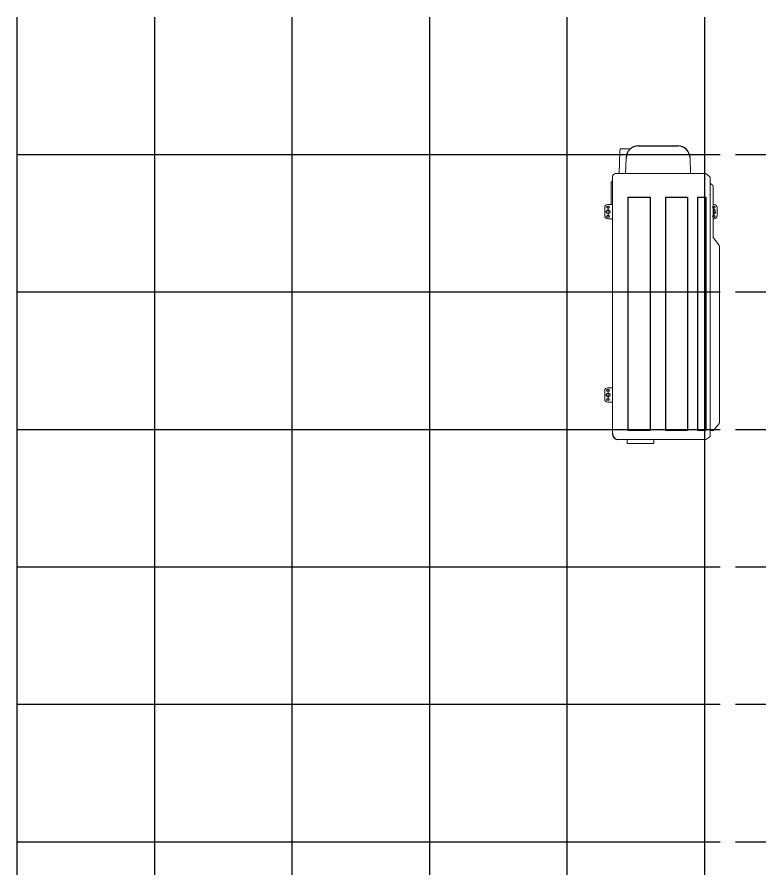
# Model space of a CAD drawing. Header units: millimetres. Extents: x -16.5 to 79.8, y -29.3 to 65.7.
# Drawn here: x 10.95 to 13.4, y 1.311 to 4.1 of the extents above; entities that cross this region are included whole.
import ezdxf

# ---------------------------------------------------------------- set-up
doc = ezdxf.new("R2010")
doc.units = ezdxf.units.MM
doc.header["$LTSCALE"] = 20
doc.linetypes.add('HIDDEN', pattern=[0.375, 0.25, -0.125])
for name, color, linetype in [('Arco-Condensadora', 3, 'Continuous'), ('ARQ-STA - MOBILIÁRIO_GERAL', 251, 'Continuous'), ('ARQ-STA - PISOS_APARTAMENTOS - BANHEIROS', 8, 'Continuous')]:
    doc.layers.add(name, color=color, linetype=linetype)

# ---------------------------------------------------------------- blocks, each defined once
blk = doc.blocks.new('COND 31.000')
at = {"layer": 'Arco-Condensadora', "color": 8, "linetype": 'Continuous', "lineweight": 5}
for p, q in [((0.02155461180559115, 0.2322039318539026), (0.04847880107038094, 0.2322039318539026)), ((0.1394997727214928, 0.2343993782288862), (0.1197653006007897, 0.2186118005323152)), ((0.7210088845449363, 0.239661904127729), (0.1526560874686353, 0.239661904127729)), ((0.6946962550506584, 0.239661904127729), (0.6951347988755643, 0.239661904127729)), ((0.7341651992920717, 0.2343993782288862), (0.7508298646384475, 0.2199274320070259)), ((-0.07977213973078534, 0.2072096610848035), (-0.08891061144313994, 0.1962460654621907)), ((0.7679330738097221, 0.2094023802093261), (-0.07494815765683427, 0.2094023802093261)), ((-0.05214387876179671, 0.2172961690576045), (-0.05652931701084185, 0.2111565555089499)), ((0.1197653006007897, 0.2186118005323152), (-0.04863552816255634, 0.2186118005323152)), ((0.01155461180559314, 0.2222039318539117), (0.01155461180559314, 0.2186118005323152)), ((0.02155461180559115, 0.221203931853907), (0.04847880107038094, 0.221203931853907)), ((0.05847880107037895, 0.2222039318539117), (0.05847880107037895, 0.2186118005323152)), ((0.7512684084633463, 0.2186118005323152), (0.7517069522882522, 0.2098409240342249)), ((0.7797737570821468, 0.1975616969369014), (0.7727570558836732, 0.2072096610848035)), ((-0.09022624291785775, 0.1927377148629574), (-0.09022624291785775, -0.1002960681460934)), ((0.7810893885568575, -0.09056159602539537), (0.7810893885568575, 0.1936148025127551)), ((-0.09022624291785775, 0.1453320616744946), (-0.1416047339514463, 0.1435603895698847)), ((0.7907737570821425, 0.02521397374941614), (0.7810893885568575, 0.02521397374941614)), ((0.7937737570821426, -0.05905624740660187), (0.7937737570821426, 0.02221397374940182)), ((-0.1709892553109285, -0.05154831940231475), (-0.1709892553109285, -0.08486052630162533)), ((-0.14159296579097, -0.06595863659232748), (-0.09022624291785775, -0.06775731713035782)), ((0.7810893885568575, -0.06205624740660198), (0.7907737570821425, -0.06205624740660198)), ((-0.1705507114860296, -0.08529907012653837), (-0.1617798349879394, -0.0857376139514372)), ((-0.1617798349879394, -0.0857376139514372), (-0.09022624291785775, -0.08793033307595977)), ((-0.08022624291785263, -0.1102960681460985), (0.7609163726112484, -0.1102960681460985)), ((-0.06091475525988699, -0.1151200502200425), (-0.06573873733383806, -0.1102960681460985)), ((0.01155461180559314, -0.1257960681461014), (0.01155461180559314, -0.1102960681460985)), ((0.05847880107037895, -0.1257960681461014), (0.05847880107037895, -0.1102960681460985)), ((0.6113116624497508, -0.1257960681461014), (0.6113116624497508, -0.1102960681460985)), ((0.6582358517145366, -0.1257960681461014), (0.6582358517145366, -0.1102960681460985)), ((-0.06091475525988699, -0.1151200502200425), (0.01155461180559314, -0.1151200502200425)), ((0.02155461180559115, -0.1247960681460967), (0.04847880107037383, -0.1247960681460967)), ((0.02155461180559115, -0.1357960681460924), (0.04847880107037383, -0.1357960681460924)), ((0.6213116624497488, -0.1247960681460967), (0.6482358517145386, -0.1247960681460967)), ((0.6213116624497488, -0.1357960681460924), (0.6482358517145386, -0.1357960681460924))]:
    blk.add_line(p, q, dxfattribs=at)
at = {"layer": 'Arco-Condensadora', "color": 8}
blk.add_line((-0.1802262429178541, -0.02598199255373856), (-0.1802262429178541, 0.103584149595747), dxfattribs=at)
at = {"layer": 'Arco-Condensadora', "color": 8, "linetype": 'Continuous', "lineweight": 5}
for points in [[(0.6872410100272859, 0.239661904127729), (0.6885566415019966, 0.239661904127729), (0.6907493606265191, 0.239661904127729)], [(0.6907493606265191, 0.239661904127729), (0.6920649921012298, 0.239661904127729)], [(0.6920649921012298, 0.239661904127729), (0.6929420797510417, 0.239661904127729)], [(0.6929420797510417, 0.239661904127729), (0.6942577112257595, 0.239661904127729)], [(0.6942577112257595, 0.239661904127729), (0.6951347988755643, 0.239661904127729)], [(0.6951347988755643, 0.239661904127729), (0.6990816932997106, 0.239661904127729)], [(0.6990816932997106, 0.239661904127729), (0.7008358685993272, 0.239661904127729)], [(0.7008358685993272, 0.239661904127729), (0.7025900438989439, 0.239661904127729)], [(0.7025900438989439, 0.239661904127729), (0.7047827630234664, 0.239661904127729)], [(0.7047827630234664, 0.239661904127729), (0.7065369383230831, 0.239661904127729)], [(0.7065369383230831, 0.239661904127729), (0.7082911136226997, 0.239661904127729)]]:
    blk.add_lwpolyline(points, dxfattribs=at)
at = {"layer": 'Arco-Condensadora', "color": 8}
for points in [[(0.7510893888997145, 0.168982010699068), (-0.01311061036656724, 0.168982010699068), (-0.01311061036656724, 0.1953841354038559), (0.7510893888997145, 0.1953841354038559)], [(0.7510893888997145, 0.06382100551897452), (-0.01311061036657435, 0.06382100551897452), (-0.01311061036657435, 0.1354199877692537), (0.7510893888997145, 0.1354199877692537)], [(0.7510893888997145, -0.058834299653725), (-0.01311061036657435, -0.058834299653725), (-0.01311061036657435, 0.01276468259655417), (0.7510893888997145, 0.01276468259655417)]]:
    blk.add_lwpolyline(points, close=True, dxfattribs=at)
for centre, radius in [((0.02001670643798548, 0.221203931853907), 0.003500000000000001), ((0.05001670643798661, 0.221203931853907), 0.003500000000000001), ((0.02001670643798548, -0.1247960681460967), 0.003500000000000001), ((0.03501670643798604, -0.1247960681460967), 0.006000000000000002), ((0.05001670643798661, -0.1247960681460967), 0.003500000000000001), ((0.6197737570821431, -0.1247960681460967), 0.003500000000000001), ((0.6347737570821437, -0.1247960681460967), 0.006000000000000002), ((0.6497737570821442, -0.1247960681460967), 0.003500000000000001)]:
    blk.add_circle(centre, radius, dxfattribs=at)
at = {"layer": 'Arco-Condensadora', "color": 8, "linetype": 'Continuous', "lineweight": 5}
for centre, radius, start, end in [((0.02155461180482376, 0.2222039318546649), 0.009999999999236026, 89.99999999562355, 180), ((0.04847880107168123, 0.2222039318552049), 0.009999999998695787, 0, 90.00000000747414), ((0.7907737570858515, 0.02221397375311085), 0.0029999999962929, 0, 90.00000007081817), ((0.7907737570978455, -0.05905624742229065), 0.002999999984300303, 269.9999997001563, 0), ((-0.08022624291862002, -0.1002960681468608), 0.009999999999236026, 180, 270.0000000043764), ((0.02155461180482376, -0.1257960681468546), 0.009999999999236026, 180, 270.0000000043764), ((0.04847880107168123, -0.1257960681473946), 0.009999999998695787, 269.9999999925254, 0), ((0.6213116624489885, -0.1257960681468688), 0.009999999999236026, 180, 270.0000000043764), ((0.6482358517158389, -0.1257960681474088), 0.009999999998695787, 269.9999999925254, 0)]:
    blk.add_arc(centre, radius, start, end, dxfattribs=at)
at = {"layer": 'Arco-Condensadora', "color": 8}
for centre, radius, start, end in [((0.03501670643798604, 0.221203931853907), 0.006000000000000002, 334.4040572428987, 205.5959427571013), ((-0.1402262429175778, 0.103584149595477), 0.0400000000002774, 91.97493401127183, 180), ((-0.1402262429186649, -0.02598199255452016), 0.03999999999919486, 180, 268.0419325718848), ((0.7610622727683776, -0.09026732187417963), 0.02002927767247612, 269.5826341169018, 359.1581686662832)]:
    blk.add_arc(centre, radius, start, end, dxfattribs=at)
at = {"layer": 'Arco-Condensadora', "color": 8, "linetype": 'Continuous', "lineweight": 5}
for points in [[(0.1394997727214928, 0.2343993782288862), (0.1430081233207332, 0.2379077288281195), (0.1478321053946843, 0.2396619041277432), (0.1526560874686353, 0.2396619041277432)], [(0.7210088845449363, 0.239661904127729), (0.7258328666188874, 0.239661904127729), (0.7302183048679325, 0.2379077288281195), (0.7341651992920717, 0.2343993782288862)], [(-0.09022624291785775, 0.1927377148629574), (-0.09022624291785775, 0.1940533463376681), (-0.08978769909295181, 0.1953689778123788), (-0.08891061144313994, 0.1962460654621907)], [(-0.07977213973078534, 0.2072096610848035), (-0.07845650825606754, 0.2085252925595142), (-0.0767023329564509, 0.2094023802093261), (-0.07494815765683427, 0.2094023802093261)], [(-0.07977213973078534, 0.2072096610848035), (-0.07977213973078534, 0.2072096610848035), (-0.0793335959058794, 0.2076482049097024), (-0.0793335959058794, 0.2076482049097024)], [(-0.05652931701084185, 0.2111565555089499), (-0.05740640466064661, 0.2098409240342249), (-0.05872203613536442, 0.2094023802093261), (-0.06003766761008222, 0.2094023802093261)], [(-0.05214387876179671, 0.2172961690576045), (-0.05126679111198484, 0.2181732567074164), (-0.04995115963727415, 0.2186118005323152), (-0.04863552816255634, 0.2186118005323152)], [(0.7508298646384475, 0.2199274320070259), (0.7512684084633463, 0.2194888881821271), (0.7512684084633463, 0.2190503443572283), (0.7512684084633463, 0.2186118005323152)], [(0.7517069522882522, 0.2098409240342249), (0.7517069522882522, 0.2098409240342249), (0.7512684084633463, 0.2094023802093261), (0.7512684084633463, 0.2094023802093261)], [(0.7679330738097221, 0.2094023802093261), (0.7696872491093387, 0.2094023802093261), (0.7714414244089554, 0.2085252925595142), (0.7727570558836732, 0.2072096610848035)], [(0.7797737570821468, 0.1975616969369014), (0.7806508447319516, 0.1962460654621907), (0.7810893885568575, 0.1949304339874658), (0.7810893885568575, 0.1936148025127551)], [(-0.1705507114860296, -0.08529907012653837), (-0.1705507114860296, -0.08529907012653837), (-0.1709892553109285, -0.08486052630162533), (-0.1709892553109285, -0.08486052630162533)]]:
    blk.add_open_spline(points, degree=3, dxfattribs=at)
blk = doc.blocks.new('MS - L1A - PRE - TOB - TIPO_1_AO_16 - MOBILIÁRIO - LAYOUT_GERAL')
at = {"layer": 'ARQ-STA - MOBILIÁRIO_GERAL', "linetype": 'HIDDEN', "ltscale": 0.2, "rotation": 270}
blk.add_blockref('COND 31.000', (3333.184965747588, 1274.709032189036), dxfattribs=at)

msp = doc.modelspace()

# ---------------------------------------------------------------- hatches: boundary and pattern name
at = {"layer": 'ARQ-STA - PISOS_APARTAMENTOS - BANHEIROS'}
h = msp.add_hatch(dxfattribs=at)
h.set_pattern_fill('_USER', color=256, scale=0.45, double=1, pattern_type=0)
h.set_pattern_definition([(0, (10.94992166579596, 4.099970674782043), (0, 0.45), []), (90, (10.94992166579596, 4.099970674782043), (-0.45, 2.755455298081545e-17), [])])
h.paths.add_polyline_path([(13.39997521566466, 0.9400764713659271), (12.18497101613321, 0.9400765842599128), (12.18497101613321, 0.699970674782179), (10.94996846771165, 0.699970674782179), (10.94992166579551, 4.099970674782043), (13.40003539222699, 4.100000066623551)])
h.paths.add_polyline_path([(13.2999752156643, 4.020023629520864), (13.24997521566457, 4.020023629520864), (13.24997521566457, 1.020023629520864), (13.2999752156643, 1.020023629520864)], flags=16)

# ---------------------------------------------------------------- block references
at = {"layer": 'ARQ-STA - MOBILIÁRIO_GERAL', "color": 251, "true_color": 0x636466}
msp.add_blockref('MS - L1A - PRE - TOB - TIPO_1_AO_16 - MOBILIÁRIO - LAYOUT_GERAL', (-3320.176736893415, -1271.211240157458), dxfattribs=at)

doc.saveas('drawing.dxf')
